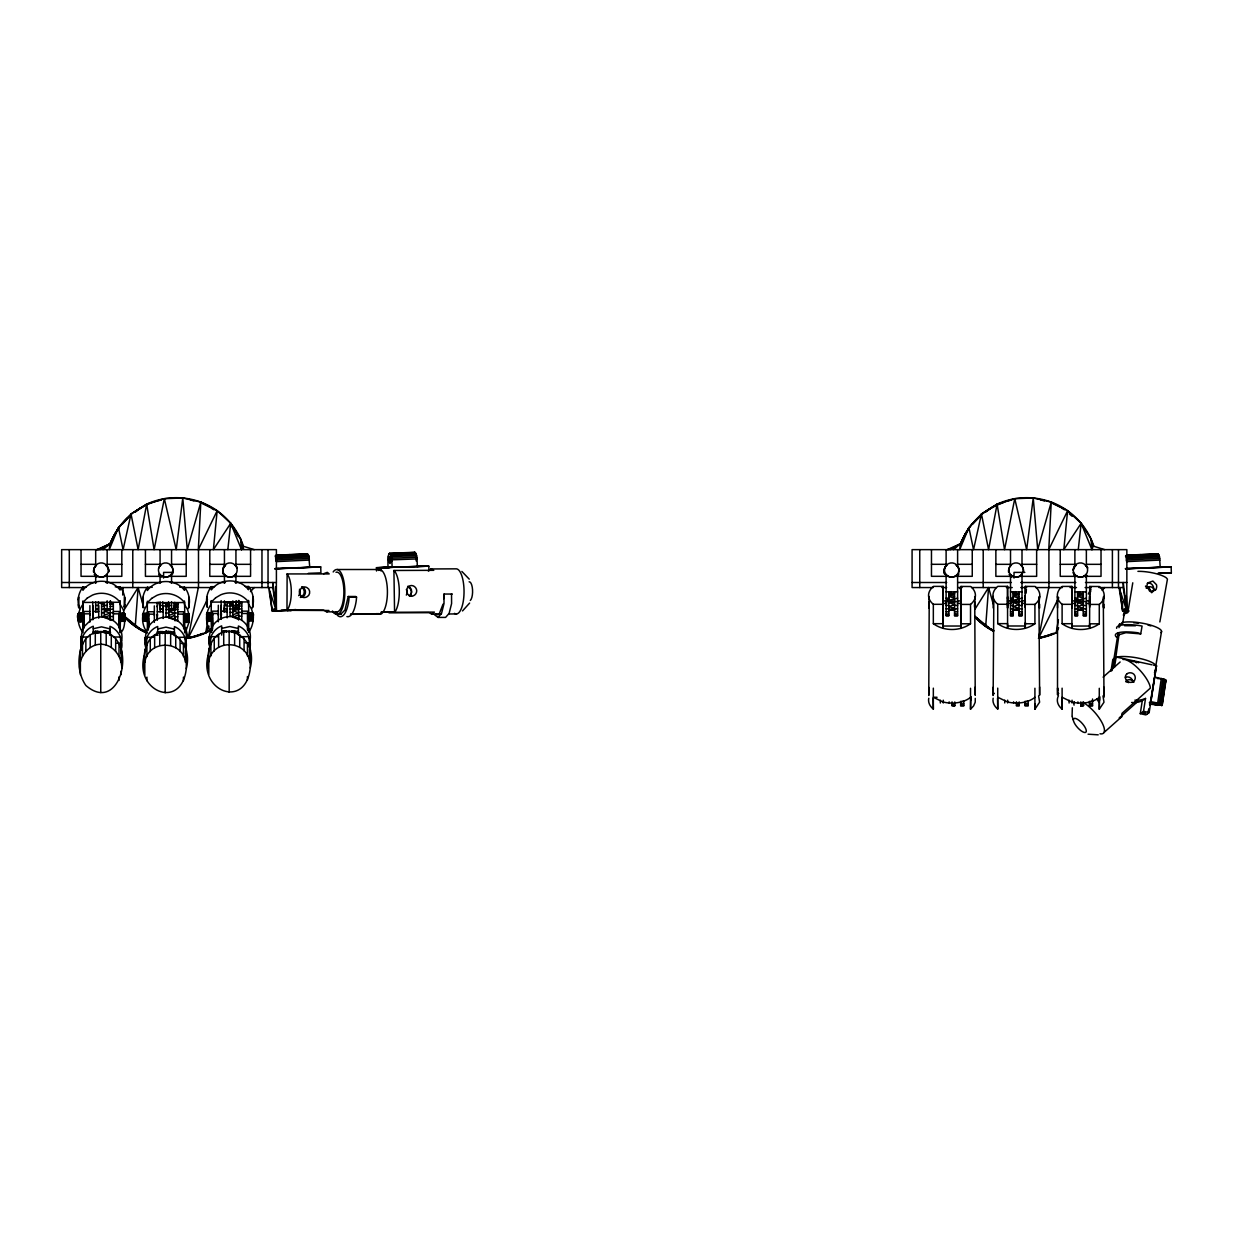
<?xml version="1.0" encoding="UTF-8"?>
<svg xmlns="http://www.w3.org/2000/svg" width="1233" height="1233" viewBox="0 0 1233 1233"><rect width="100%" height="100%" fill="white"/><g stroke="black" fill="none" stroke-linecap="round" stroke-linejoin="round"><path stroke-width="1.5" d="M83.043 632.699L82.734 618.134L82.996 627.366M84.029 617.98L84.044 623.066L84.044 611.445L89.901 611.491M92.722 612.246L92.722 601.997M121.851 668.378C121.79 658.422 115.979 648.265 106.208 645.044L106.192 631.234L103.572 631.234C102.832 633.284 105.036 632.514 106.192 632.56C98.887 630.125 90.857 633.053 85.848 638.663C76.677 651.887 76.677 672.247 85.848 685.471C120.094 715.109 137.834 643.164 106.208 632.406M110.261 634.918L110.261 631.111L110.261 634.795M148.484 623.328L148.469 618.242M157.177 606.852L157.161 602.259M212.446 622.727L212.446 613.495L218.318 613.495M221.123 613.094L221.154 600.594M929.22 601.827L928.757 695.535L928.788 691.96M943.168 605.449L943.168 607.946L943.168 597.327M943.153 598.945L943.168 596.649M960.815 607.437L960.985 586.43L970.664 586.507A23.442 14.719 0 0 1 970.525 604.417L970.525 623.79C959.783 631.419 944.016 631.404 933.335 623.682L933.335 604.309A23.442 14.719 0 0 1 933.473 586.384L943.153 586.384L943.153 605.757M993.181 691.913L993.151 695.489L993.813 600.286M1007.546 598.914L1007.561 596.618M1007.561 605.418L1007.561 608.008L1007.561 597.281M1057.513 607.977L1057.544 596.448L1057.513 691.513C1057.698 703.411 1057.467 679.953 1057.729 690.912M1071.939 605.48L1071.924 607.961L1071.924 597.342M1071.924 598.961L1071.924 596.664M110.4 604.309L110.4 600.748M168.798 615.452L174.654 613.31L168.798 611.46L174.654 610.027L174.809 602.752L177.768 602.906L177.768 620.584L174.654 620.584L174.654 602.906M232.76 614.851L238.632 612.709L232.76 610.859L238.632 609.426L238.817 600.409M975.226 691.682L975.226 695.258L974.748 601.796M1103.982 692.73L1103.982 695.273L1103.319 600.317A5.687 1.125 80.6 0 1 1103.365 596.942L1104.013 596.448L1103.365 604.078A5.672 1.156 -80.3 0 0 1103.412 607.453L1103.982 608.008L1104.013 604.309M281.324 610.135L323.4 610.135L327.146 611.799L328.934 610.505L286.981 610.304L287.119 573.931L329.196 573.931L327.3 572.328L323.539 573.761M928.773 693.008L928.773 687.32L929.096 688.137M975.257 604.293L975.226 607.992L974.656 607.422A5.672 1.156 -80.3 0 1 974.594 604.062L975.257 596.433L974.609 596.926M993.151 691.451L993.166 687.274M1025.224 607.407L1025.24 604.74M1039.65 604.247L1039.619 607.946L1039.049 607.391A5.672 1.156 -80.3 0 1 1038.987 604.016L1039.65 596.402L1039.003 596.88A5.687 1.125 80.6 0 0 1038.957 600.255L1039.619 695.212L1039.65 686.997M1089.587 607.453L1089.618 596.356L1089.571 597.697M120.218 629.046L120.218 632.514C127.199 630.31 125.057 603.476 120.402 616.223L124.795 615.313L123.161 609.456L120.079 604.216L120.079 600.748L120.402 618.35L124.795 617.317L120.387 617.178L124.795 616.269C127.246 610.227 113.159 615.144 124.78 615.144L120.372 616.022L124.795 617.101L120.387 618.149L124.81 619.243L124.348 621.833L124.81 619.475L120.372 619.49L120.341 621.833L120.387 619.197M388.549 559.952C390.769 547.76 391.601 572.174 388.549 559.952L417.062 558.919L417.324 566.425L428.807 566.163L428.93 570.833M82.796 614.758C84.06 611.398 76.153 612.416 78.326 615.837M89.901 615.175L89.901 613.834L84.044 613.834C85.401 626.056 78.403 637.307 81.686 649.591M147.236 615.02L147.236 613.51L145.771 613.51M154.341 615.452L154.372 614.234L148.484 614.111L148.299 630.171M174.654 619.999L174.654 617.733M211.197 614.419L210.596 612.909M274.913 611.106L274.25 608.563L273.741 611.09L295.966 609.564M975.257 698.356L975.226 702.209L973.608 705.908L970.525 709.222L970.525 688.276M1125.344 611.106C1124.558 604.031 1121.722 615.652 1129.12 610.952M79.344 613.233L78.542 613.202L79.344 613.233C74.504 614.805 80.268 627.073 82.734 619.798L82.888 602.845M82.734 621.602L82.904 600.933M147.313 603.107L147.374 629.277M188.788 622.11L189.25 619.737L184.796 619.752C183.07 623.667 190.576 623.158 189.235 619.505L184.827 618.411L189.235 617.379L184.811 616.3L189.219 615.421L184.765 613.864L189.219 614.281L189.25 621.648L186.306 629.94M212.353 629.354L212.446 617.641M82.765 621.232C69.541 621.417 92.182 621.894 78.342 619.752L82.734 619.798L82.75 618.843M82.781 615.884L78.326 614.882L82.796 614.142L78.388 613.541L82.796 613.294L78.527 613.464L82.796 614.019L78.311 614.712L82.781 615.683L78.326 616.67L82.781 615.884L82.195 613.248M83.983 627.612L84.044 613.834L84.044 615.93M143.783 613.495L142.751 614.712L142.781 620.045L147.174 620.846L147.205 621.74L147.189 619.12M142.966 621.37L142.781 620.045L147.174 619.32L142.781 619.29L147.189 618.272L142.766 617.163L147.205 616.146C149.517 612.107 140.855 612.339 142.766 616.099M148.422 627.89L148.484 614.111L148.484 616.192M206.728 616.33L211.197 615.344L206.728 614.373L211.213 613.68L206.928 613.125L211.213 612.909L206.913 612.909L206.759 619.444L207.098 621.108L211.182 621.108L211.151 617.795L211.444 632.359A23.442 23.242 0 0 1 211.305 604.062L211.305 600.594L211.151 621.278L211.167 618.504M211.182 621.108L211.151 620.23L206.743 619.413L211.151 618.719L206.743 618.673L211.167 617.671L206.743 616.546L211.182 615.544C213.479 611.506 204.832 611.738 206.728 615.498M248.742 613.34L248.804 615.899L253.197 614.99L251.578 609.133L248.496 603.893L248.496 600.409L248.819 618.01L253.212 616.978L248.804 616.839L253.212 615.93C255.647 609.888 241.56 614.805 253.197 614.805L248.789 615.699L253.212 616.762L248.804 617.81L253.212 618.904L252.765 621.509L253.227 619.136L248.773 619.151L248.758 621.494L248.789 618.858M84.044 622.742L83.983 628.044L84.044 620.97M120.218 632.514L120.402 614.866L120.402 616.392M148.484 623.019L148.422 628.321L148.484 621.232M157.238 635.165L157.269 631.697M184.657 632.791L184.842 615.144L184.842 616.67M212.446 622.418L212.369 629.292L212.446 620.631M253.197 613.371C253.798 619.644 252.765 626.842 248.634 632.175L248.819 614.543L248.819 616.068M184.811 619.459L184.78 622.064L188.772 621.879L184.78 621.324M960.815 597.681L960.846 596.34L960.815 606.728M960.985 605.804L961.077 601.211L957.856 600.656M1025.24 596.294L1025.209 597.651L1025.378 586.384L1035.057 586.461A23.442 14.719 0 0 1 1034.919 604.386L1034.919 623.759C1024.176 631.373 1008.409 631.358 997.728 623.636L997.728 604.262A23.442 14.719 0 0 1 997.867 586.353L1007.546 586.353L1007.577 627.443M1089.741 586.446L1089.602 604.432L1099.281 604.432A23.442 14.719 0 0 0 1099.42 586.523L1089.741 586.446L1089.571 627.751M1089.741 605.819L1089.833 601.226L1086.627 600.687M443.757 598.714L443.972 593.844L444.003 603.615L441.553 613.387L438.023 617.409L434.386 614.62M451.54 593.844L451.586 603.615L449.12 613.387L445.591 617.409L438.023 617.409M218.318 614.851L218.333 613.618L218.349 615.082M993.181 596.387L993.151 607.915M92.814 619.552L92.937 613.911L92.937 615.452M157.254 619.814L157.377 614.173L157.377 615.714M212.153 630.31L212.446 613.495L212.461 615.591M221.216 619.213L221.354 613.572L221.354 615.113M970.525 709.222L970.833 696.63L970.833 700.282M1038.602 695.844L1039.619 702.163L1034.919 709.191L1035.103 703.827M1102.98 695.905L1103.982 702.224L1099.281 709.252L1099.605 696.66M110.23 631.45L110.215 630.325M122.699 595.03L123.1 587.555M275.868 560.923L275.591 557.085L308.728 555.621L309.76 567.226L320.719 566.918L320.919 572.852L308.312 573.345M1126.315 560.923L1126.315 558.472L1159.529 556.915L1160.207 567.226L1171.15 566.918L1171.35 572.852L1158.758 573.345M146.712 632.313L135.26 626.272L138.127 587.555L123.639 610.628M993.875 630.587L985.706 626.272L988.573 587.555L975.041 609.087M338.859 613.649L340.971 614.003L344.932 610.119L348.23 596.495L349.109 597.096L348.847 600.317A25.477 9.047 -90 0 1 337.164 615.036M348.23 596.495L355.674 596.495L356.553 597.096L356.291 600.317A25.477 9.047 90 0 1 346.905 616.577M416.137 560.907L416.153 557.886M227.828 549.641L230.725 523.301L217.162 510.724L200.825 502.108L182.792 497.993L164.328 498.687L146.665 504.158L131.022 513.991L118.445 527.554L109.814 543.892L103.048 549.641M1078.274 549.641L1081.156 523.301L1067.608 510.724L1051.256 502.108L1033.239 497.993L1014.759 498.687L997.096 504.158L981.453 513.991L968.891 527.554L960.26 543.892L953.479 549.641M79.667 668.378C79.097 654.692 92.043 640.698 106.208 645.044M121.481 658.884L121.851 655.756M144.107 656.018C148.669 614.388 195.739 632.806 186.291 668.656C181.713 710.3 134.644 691.883 144.107 656.018L144.107 668.656M186.291 656.018L186.291 668.656M208.069 655.417C212.646 613.772 259.716 632.19 250.253 668.055C245.691 709.684 198.621 691.266 208.069 655.417L208.793 661.674M208.069 668.055C206.728 636.983 251.609 636.983 250.253 668.055M249.713 660.102L250.253 655.417M928.958 690.881L929.081 689.848M121.42 651.964L121.25 642.932L121.42 653.706M173.298 610.427L174.269 602.798M1025.918 593.273L1026.411 589.466M80.993 649.776L81.732 642.932L81.224 649.067M209.394 649.452L210.149 642.593L209.625 648.743M80.993 644.397C81.131 636.66 85.94 629.015 93.261 626.225L93.261 633.839M81.224 648.82L82.611 637.014L87.944 637.014M121.528 647.864C123.408 639.172 118.183 629.631 109.984 626.318L109.984 635.257M121.528 654.014L120.372 637.014L113.436 637.014M146.126 649.853C144.076 639.203 144.985 625.717 155.682 619.937A20.499 20.052 0 0 1 185.736 642.485M145.432 644.674C145.571 636.937 150.38 629.292 157.701 626.487L157.701 634.116M145.432 650.824L147.051 637.291L154.14 637.291M185.736 649.853C188.233 640.698 183.301 630.125 174.408 626.595L174.408 635.704M185.736 656.002L186.43 650.824L184.811 637.291L176.149 637.291M210.103 649.252C208.038 638.586 208.963 625.116 219.659 619.32A20.499 20.052 0 0 1 249.713 641.869M209.394 644.073C209.548 636.32 214.357 628.691 221.663 625.886L221.663 635.103M209.625 648.481L211.028 636.675L218.118 636.675M249.713 649.252C252.195 640.081 247.278 629.524 238.385 625.994L238.385 635.103M249.713 655.401L250.407 650.207L248.789 636.675L240.127 636.675M1072.325 707.773L1072.078 715.911M1149.911 705.091L1154.535 676.963L1165.139 679.599L1166.002 680.416L1162.133 705.415L1149.495 704.135M1162.334 705.091L1157.664 703.072L1161.332 678.397M1159.159 703.442L1162.842 678.766M1160.453 703.843L1164.137 679.167M1161.455 704.274L1165.139 679.599M1161.532 705.646L1162.673 698.048M1163.228 694.256L1163.798 690.449M1164.646 684.762L1166.002 680.416M1162.133 705.415L1165.771 680.03M1140.263 713.676L1142.267 700.791L1145.534 698.448L1143.515 711.333L1140.263 713.676L1145.904 714.893L1149.156 712.566L1156.462 665.774L1153.502 665.142M1110.964 671.369L1112.844 659.347L1115.171 658.746M1112.135 670.536L1114.015 658.514M1113.322 668.163L1114.925 657.867L1116.112 657.019L1152.038 664.818M1114.493 667.315L1116.112 657.019M1149.326 702.702L1150.867 701.639L1156.462 665.774L1154.489 672.786M185.859 653.968C185.829 638.756 186.553 637.862 185.536 654.153M249.837 653.367L249.652 642.593L249.652 652.997M1113.738 660.148L1118.084 633.099M1118.994 627.643L1119.595 623.99L1121.46 624.252M1115.742 657.852L1119.086 634.024M1124.172 611.799L1123.54 615.529L1123.587 614.234L1127.794 612.647L1132.773 582.808M1122.569 624.021L1124.28 613.772M1118.007 635.026L1125.899 632.683L1140.725 633.87L1142.082 626.056L1138.968 625.516A24.259 5.872 9.5 0 0 1116.651 628.337M1161.563 631.373L1155.783 665.99A21.485 5.194 9.5 0 0 1139.801 658.453A21.485 5.194 9.5 0 0 1116.081 657.266L1115.141 657.698M207.668 621.524L205.772 632.853L188.11 638.309L185.567 627.427M1058.423 619.644L1056.203 632.853L1038.54 638.309L1058.762 597.712M223.45 611.815L225.13 602.49M210.72 630.34A70.805 70.805 0 0 1 188.11 638.309L198.328 587.555M1038.926 636.428L1048.774 587.555M1154.566 674.559L1156.462 665.774M243.302 545.818A70.805 70.805 0 0 0 146.665 504.158L131.022 513.991L123.1 549.641L118.445 527.554L109.259 549.641L109.814 543.892L96.837 549.641L100.366 548.808M1093.733 545.818A70.805 70.805 0 0 0 997.096 504.158L981.453 513.991L973.531 549.641L968.891 527.554L959.69 549.641L960.26 543.892L947.268 549.641L950.797 548.808M78.311 599.978C79.051 588.141 79.004 615.868 78.342 604.725M142.751 600.255C143.49 588.418 143.444 616.146 142.781 604.987M206.728 599.639C207.468 587.802 207.406 615.529 206.759 604.386M443.063 604.124L439.087 614.219L437.422 614.774L435.773 613.772M1103.936 732.572L1121.676 716.789L1121.999 713.352L1150.389 688.091L1150.065 686.195A21.485 7.352 48.3 0 0 1124.465 659.439L1122.986 659.47M1098.726 701.916L1096.723 698.88M1104.044 697.184L1104.259 696.321M124.81 604.478C124.009 616.346 124.194 588.973 124.78 599.685M189.25 604.74C188.449 616.608 188.603 589.004 189.219 599.947M253.227 604.139C252.426 616.007 252.58 588.388 253.197 599.346M1140.725 633.87L1137.751 632.76A24.259 5.872 9.5 0 0 1116.666 637.307M1147.538 713.737L1148.956 708.543M235.149 606.081L236.875 601.026M1089.633 594.291L1090.789 590.931M131.022 513.991L138.127 549.641L146.665 504.158L154.11 549.641L164.328 498.687L176.211 549.641L182.792 497.993L187.277 549.641L200.825 502.108L198.328 549.641L217.162 510.724L213.386 549.641L230.725 523.301L241.514 549.641L242.778 546.096L254.26 549.641M1081.156 523.301L1091.945 549.641L1093.209 546.096L1091.005 538.944L1081.156 523.301L1063.817 549.641L1067.608 510.724L1048.774 549.641L1051.256 502.108L1037.708 549.641L1033.239 497.993L1026.657 549.641L1014.759 498.687L1004.541 549.641L997.096 504.158L988.573 549.641L981.453 513.991M144.816 662.398C147.945 639.511 182.438 639.511 185.567 662.398L185.567 649.76M417.062 558.919L416.276 554.218L414.75 552.276L389.551 553.324L387.871 556.638L387.994 567.457L428.807 566.163L376.45 567.704L376.543 571.002M142.936 613.51L147.22 614.419L142.751 615.159L147.205 616.146M110.785 543.953L115.085 533.565L119.031 528.418M961.216 543.953L965.516 533.565L968.352 529.866M209.04 626.133L205.772 632.853L210.458 629.893M1058.654 627.813L1056.203 632.853A70.805 70.805 0 0 1 1038.54 638.309M188.11 638.309L207.483 599.392M1119.595 623.99L1119.148 624.869A21.485 5.194 9.5 0 0 1119.949 626.349M234.856 607.823L236.582 604.54M1088.292 593.998L1091.035 589.174M286.981 610.304L288.46 607.946A19.898 7.074 90 0 0 288.584 576.366L287.119 573.931M947.545 600.117L948.809 600.117L948.809 598.159L946.112 598.159L948.809 601.858L954.542 602.459M1011.939 600.147L1013.202 600.147L1013.202 598.175L1010.521 598.175L1013.202 601.874L1018.936 602.475M1076.301 600.147L1077.565 600.147L1077.565 598.175L1074.883 598.19L1077.565 601.874L1083.314 602.475M413.733 553.17L414.75 552.276M378.331 570.34L379.163 570.34M469.619 603.06L462.514 610.936M387.886 611.583L389.058 612.832L428.899 612.678L431.673 614.034L434.401 612.107L394.575 612.277L395.701 610.782A22.564 7.814 89.8 0 0 395.084 571.742L393.913 570.478L433.754 570.324L430.964 568.952L428.236 570.879M122.36 524.087L129.45 516.565M106.285 575.102L107.425 573.622A7.167 7.167 0 0 0 107.425 566.456L106.285 564.976A7.167 7.167 0 0 0 96.159 564.976L95.018 566.456A7.167 7.167 0 0 0 95.018 573.622C97.222 577.583 103.14 578.369 106.285 575.102A7.167 7.167 0 0 1 96.159 575.102M170.678 575.117L171.819 573.638A7.167 7.167 0 0 0 171.819 566.471L170.678 564.991A7.167 7.167 0 0 0 160.552 564.991L159.411 566.471A7.167 7.167 0 0 0 159.411 573.638C161.615 577.599 167.534 578.385 170.678 575.117A7.167 7.167 0 0 1 160.552 575.117M235.041 575.117L236.181 573.638A7.167 7.167 0 0 0 236.181 566.471L235.041 564.991A7.167 7.167 0 0 0 224.915 564.991L223.789 566.471A7.167 7.167 0 0 0 223.789 573.638C225.978 577.614 231.896 578.385 235.041 575.117A7.167 7.167 0 0 1 224.915 575.117M972.791 524.087L979.881 516.565M956.731 575.102L957.856 573.622A7.167 7.167 0 0 0 957.856 566.456L956.731 564.976A7.167 7.167 0 0 0 946.59 564.976L945.464 566.456A7.167 7.167 0 0 0 945.464 573.622C947.653 577.583 953.571 578.369 956.731 575.102A7.167 7.167 0 0 1 946.59 575.102M1021.124 575.117L1022.249 573.638A7.167 7.167 0 0 0 1022.249 566.471L1021.124 564.991A7.167 7.167 0 0 0 1010.983 564.991L1009.858 566.471A7.167 7.167 0 0 0 1009.858 573.638C1012.046 577.599 1017.965 578.385 1021.124 575.117A7.167 7.167 0 0 1 1010.983 575.117M1085.487 575.117L1086.627 573.638A7.167 7.167 0 0 0 1086.627 566.471L1085.487 564.991A7.167 7.167 0 0 0 1075.361 564.991L1074.22 566.471A7.167 7.167 0 0 0 1074.22 573.638C1076.409 577.614 1082.343 578.385 1085.487 575.117A7.167 7.167 0 0 1 1075.361 575.117M83.736 626.996L91.242 619.66A20.499 20.052 0 0 1 121.682 640.513M235.256 608.085L240.327 602.613M250.469 591.655L254.26 587.555M1102.163 590.299L1104.706 587.555M1151.653 592.749C1156.184 589.713 1152.562 581.483 1147.229 583.348M1103.103 677.148L1120.134 661.998M1137.658 701.562L1119.21 717.976L1121.676 716.789M135.106 512.234L140.762 507.888M985.537 512.234L991.193 507.888M1159.852 621.956L1167.435 579.171L1166.387 577.907A18.957 4.578 9.5 0 0 1137.92 571.357M162.479 633.562L165.191 631.851L167.904 633.546M1099.281 604.432L1099.281 623.821C1088.554 631.435 1072.787 631.419 1062.106 623.698L1062.106 604.324A23.442 14.719 0 0 1 1062.245 586.415L1071.909 586.415L1071.939 627.489M99.935 549.641L109.814 543.892L98.393 549.641M950.381 549.641L960.26 543.892L948.824 549.641M993.382 693.902L994.168 693.439L993.351 693.362M1057.744 693.963L1058.546 693.501L1057.729 693.424M96.713 632.067L97.946 631.373L97.946 632.668L95.311 632.637M161.153 632.329L162.386 631.65L159.751 631.573L159.735 645.306M223.712 644.705L223.728 630.972L226.348 631.049L226.348 632.082M306.786 553.987L308.728 555.621M1157.217 553.987L1158.712 554.603L1159.529 556.915M93.261 628.738L101.491 626.857L109.984 628.83M157.701 629L165.931 627.135L174.408 629.107M221.663 628.398L229.908 626.534L238.385 628.491M104.358 616.5L101.615 616.5L101.615 602.644L104.358 602.644L104.358 617.456L110.215 615.175M168.798 616.777L166.054 616.777L166.054 602.906L168.798 602.906L168.798 617.733L174.654 615.452M232.867 600.841L232.76 617.132L238.632 614.851M993.382 693.763L994.168 693.439M1057.744 693.809L1058.546 693.501M104.358 615.175L110.215 613.048L104.358 611.198L110.215 609.765L104.358 608.84L110.215 608.84L104.358 609.58M957.609 598.159L948.809 600.255L957.609 601.796M1022.003 598.175L1013.202 600.271L1022.003 601.812M1086.365 598.19L1077.565 600.271L1086.365 601.812M164.189 606.112L167.072 605.126M228.567 606.112L231.434 605.126M335.977 572.282A19.898 7.074 -90 0 1 343.837 589.636A19.898 7.074 -90 0 1 337.672 611.799L335.823 611.738M928.865 608.054L929.143 596.464M78.527 617.748L82.781 616.716M206.928 617.425L211.182 616.377M184.565 602.783L184.842 618.612L189.235 617.594L184.827 617.456L189.235 616.546L189.219 613.972L184.765 613.864M326.221 611.768L337.133 612A2.497 0.894 -90 0 1 337.549 614.311L338.505 614.08A22.564 8.014 -90 0 0 344.361 584.457A22.564 8.014 -90 0 0 333.172 571.958M350.511 614.311L381.089 614.08A22.564 8.014 -90 0 0 387.393 590.206A22.564 8.014 -90 0 0 379.81 569.507L337.226 569.507M82.75 621.139L78.527 621.108L82.734 620.569L78.342 620.553L78.326 618.796L82.765 617.795M142.781 620.045L147.174 620.076L142.812 620.199L147.189 620.985L142.781 620.816L142.766 619.074L147.205 618.057M211.167 620.8L206.928 620.769L211.151 620.23L206.759 620.214L206.743 618.473L211.182 617.456M142.766 616.947L147.22 615.945L142.751 614.99L147.236 614.281M290.31 609.842L287.351 610.505L292.252 609.765M290.002 610.52L293.469 609.78M948.809 609.456L954.542 608.239L948.809 606.59L954.542 604.617L948.809 602.459M1013.202 609.472L1018.936 608.254L1013.202 606.605L1018.936 604.632L1013.202 602.475M1077.565 609.472L1083.314 608.254L1077.565 606.605L1083.314 604.632L1077.565 602.475M275.76 557.67L285.748 557.085L284.915 556.73L288.568 556.037L287.304 555.59L290.31 554.727L289.555 554.588M1126.207 557.67L1136.179 557.085L1135.346 556.73L1138.999 556.037L1137.751 555.59L1140.756 554.727L1139.986 554.588M954.789 701.947L954.789 705.954L953.51 705.738L954.789 705.553M1083.56 701.962L1083.56 705.769M78.342 619.783L82.75 619.058L78.342 619.012L82.75 618.01L78.326 616.885M943.137 601.149L946.096 600.671M1007.531 601.118L1010.49 600.625M1071.893 601.18L1074.852 600.687M1080.817 701.885L1080.817 705.985L1082.281 705.769M170.262 609.641L174.654 609.01L168.798 608.763M1164.245 681.094L1165.216 680.97M300.313 597.419C306.231 597.666 307.495 588.311 301.715 586.985M232.128 602.398L230.032 602.305L230.032 616.161L232.76 616.161M975.257 687.028L975.257 692.468M1103.843 687.074L1104.013 692.484M120.341 621.494L124.641 620.97L120.372 620.137L124.81 620.184M184.78 621.756L189.081 621.232L184.811 620.415L189.25 620.461M248.758 621.155L253.058 620.631L248.773 619.814L253.227 619.845L248.773 619.151M954.542 609.456L948.809 610.15L954.542 610.273L948.809 609.842M1018.936 609.472L1013.202 610.165L1018.936 610.304L1013.202 609.857M1083.314 609.472L1077.565 610.165L1083.314 610.304L1077.565 609.857M124.78 613.972L120.356 614.496L124.795 615.313M189.219 613.972L184.796 614.758L184.842 616.5M248.804 616.731L248.742 614.034L253.166 613.556L248.773 614.157L253.197 614.99M78.665 621.185L82.765 620.708L78.373 619.922L82.734 619.968M207.067 620.846L211.167 620.369L206.79 619.582L211.151 619.629M189.188 614.157L184.78 614.635L184.827 617.332M1124.542 625.701L1135.485 625.763M299.234 567.627L274.99 568.69L320.719 566.918L274.944 568.845M1129.212 568.521L1125.436 568.69L1171.15 566.918L1127.27 568.767M276.254 555.204L307.279 553.771M275.56 555.436L307.788 553.987M287.967 555.466L297.153 555.035M275.051 556.16L308.281 554.603M275.884 558.472L309.082 556.915M276.284 559.982L309.344 558.441M276.423 561.616L309.468 560.075M297.739 567.796L309.76 567.226M1126.685 555.204L1157.71 553.771M1125.991 555.436L1158.219 553.987M1138.413 555.466L1149.433 554.958M1125.498 556.16L1158.712 554.603M1126.053 557.162L1159.159 555.621M1126.731 559.982L1159.775 558.441M1126.854 561.616L1159.914 560.075M1160.207 567.226L1125.436 568.69M274.99 568.69L278.781 568.521M389.027 553.555L415.29 552.507M388.549 554.218L397.55 553.848M389.551 553.324L390.63 554.218L415.814 553.17M390.63 554.218L391.092 555.266L416.276 554.218M391.092 555.266L391.478 556.638L416.662 555.605M388.642 557.963L392.248 557.825M391.478 556.638L391.74 558.241L416.924 557.193M388.549 558.919L392.156 558.78M388.626 560.984L392.233 560.83M417.324 566.425L376.45 567.704M391.786 567.35L380.905 567.766L380.997 571.018M1158.188 573.145L1171.35 572.852M276.022 610.921L272.246 611.075L268.64 587.555L276.408 611.121L291.512 610.551M1119.795 588.218L1122.677 611.075L1126.854 611.121L1119.071 587.555L1122.677 611.075L1126.453 610.921M381.089 612.231L395.146 611.768L393.543 611.753M394.483 611.922L381.197 612.308M1098.218 734.837L1088.061 734.19M1157.14 678.489L1160.731 678.828M232.867 601.843L235.935 601.812M430.964 568.952L455.856 568.845A22.564 7.814 89.8 0 1 464.009 593.551A22.564 7.814 89.8 0 1 454.53 613.371M431.673 614.034L441.244 614.003M448.904 613.972L456.564 613.942M238.632 602.613L241.745 602.613M110.215 602.952L113.344 602.937M174.654 603.214L177.768 603.214M81.039 564.313L95.681 564.313M107.163 564.313L121.82 564.313M145.432 564.329L160.074 564.329M171.557 564.329L186.214 564.329M209.795 564.329L224.437 564.329M235.935 564.329L250.576 564.329M931.47 564.313L946.112 564.313M957.609 564.313L972.251 564.313M995.863 564.329L1010.521 564.329M1022.003 564.329L1036.645 564.329M1060.241 564.329L1074.883 564.329M1086.365 564.329L1101.023 564.329M172.605 572.389L163.588 572.389L163.588 578.077M1024.854 572.389L1014.019 572.389L1014.019 578.077M95.681 576.243L97.638 576.243M160.074 576.258L162.032 576.258M224.437 576.258L226.41 576.258M946.112 576.243L948.085 576.243M1010.521 576.258L1012.478 576.258M1074.883 576.258L1076.841 576.258M97.823 576.32L81.039 576.32L81.039 549.656M104.62 576.32L121.82 576.32L121.82 549.656M162.217 576.335L145.432 576.335L145.432 549.671M169.013 576.335L186.214 576.335L186.214 549.671M226.579 576.335L209.795 576.335L209.795 549.687M233.391 576.335L250.576 576.335L250.576 549.687M948.254 576.32L931.47 576.32L931.47 549.656M955.066 576.32L972.251 576.32L972.251 549.656M1012.647 576.335L995.863 576.335L995.863 549.671M1019.46 576.335L1036.645 576.335L1036.645 549.671M1077.01 576.335L1060.241 576.335L1060.241 549.687M1083.822 576.335L1101.023 576.335L1101.023 549.687M61.65 582.5L96.236 582.5M105.853 582.5L160.937 582.5M170.324 582.5L225.423 582.5M235.041 582.5L276.408 582.5L276.408 549.641L61.65 549.641L61.65 587.555L82.765 587.555M912.081 582.5L946.667 582.5M958.211 582.5L1011.384 582.5M1020.77 582.5L1075.854 582.5M1085.472 582.5L1126.854 582.5L1126.854 549.641L912.081 549.641L912.081 587.555L933.196 587.555M245.275 586.507L248.496 586.507A23.442 23.242 0 0 1 252.195 608.1M207.36 606.867A23.442 23.242 0 0 1 211.305 586.677L214.588 586.677M79.405 608.655A23.442 23.242 0 0 1 82.904 587.016L86.187 587.016M115.239 586.831L120.079 586.831A23.442 23.242 0 0 1 124.225 606.975M143.398 607.468A23.442 23.242 0 0 1 147.344 587.293L152.26 587.293M179.679 587.108L184.518 587.108A23.442 23.242 0 0 1 188.217 608.717M119.308 587.555L147.79 587.555M183.47 587.555L211.953 587.555M248.496 587.555L272.786 587.555L276.408 611.121L272.246 611.075L269.842 592.025M941.873 587.555L946.667 587.555M958.211 587.555L962.048 587.555M971.666 587.555L996.356 587.555M1006.39 587.555L1012.231 587.555M1020.77 587.555L1026.657 587.555M1035.782 587.555L1062.399 587.555M1070.09 587.555L1076.486 587.555M1085.102 587.555L1091.251 587.555M1098.942 587.555L1123.217 587.555L1126.854 611.121L1126.792 582.5M946.112 591.855L957.609 591.855M1010.521 591.871L1022.003 591.871M1074.883 591.886L1086.365 591.886M444.681 594.044L452.264 594.044M349.109 597.096L356.553 597.096M230.956 601.874L224.437 601.812M954.542 601.858L946.112 601.796M1018.936 601.874L1010.521 601.812M1083.314 601.874L1074.883 601.812M110.215 603.338L113.344 603.338M174.654 603.615L177.768 603.615M943.137 603.461L946.713 603.461M957.455 603.446L961.031 603.446M1007.531 603.43L1011.122 603.415M1021.849 603.415L1025.424 603.415M230.032 603.877L232.76 603.877M238.632 603.877L241.745 603.877M1071.909 603.476L1075.484 603.476M1086.211 603.476L1089.787 603.461M101.615 604.216L104.358 604.216M110.215 604.216L113.344 604.216M166.054 604.494L168.798 604.494M174.654 604.494L177.768 604.494M933.335 604.309L943.183 604.309L943.183 627.474M960.815 595.4L960.846 604.417L970.525 604.417M997.728 604.262L1007.577 604.262M1025.209 595.354L1025.24 604.386L1034.919 604.386M1062.106 604.324L1071.939 604.324M174.654 605.264L177.768 605.264M95.681 605.434L98.363 605.434M104.111 605.434L107.163 605.434M160.074 605.465L162.756 605.465M168.505 605.465L171.557 605.465M224.437 605.465L227.119 605.465M232.867 605.465L235.935 605.465M946.112 605.434L948.809 605.434M954.542 605.434L957.609 605.434M1010.521 605.465L1013.202 605.465M1018.936 605.465L1022.003 605.465M1074.883 605.465L1077.565 605.465M1083.314 605.465L1086.365 605.465M230.032 606.05L232.76 606.05M238.632 606.05L241.745 606.05M101.615 606.389L104.358 606.389M110.215 606.389L113.344 606.389M166.054 606.651L168.798 606.651M174.654 606.651L177.768 606.651M174.654 607.746L177.768 607.746M238.632 609.426L232.76 608.501L238.632 608.408L232.76 608.162M95.681 608.84L98.363 608.84M104.111 608.84L110.215 608.748M160.074 608.855L162.756 608.855M171.557 608.855L168.505 608.855L168.505 601.827M224.437 608.855L227.119 608.855M946.112 608.84L948.809 608.84M954.542 608.84L957.609 608.84M1010.521 608.855L1013.202 608.855M1018.936 608.855L1022.003 608.855M1074.883 608.855L1077.565 608.855M1083.314 608.855L1086.365 608.855M174.654 609.01L168.798 609.01L174.654 609.102M230.032 608.963L232.76 608.963M238.632 608.963L241.745 608.963M101.615 609.287L104.358 609.287M110.215 609.287L113.344 609.287M166.054 609.564L168.798 609.564M174.654 609.564L177.768 609.564M218.318 611.152L212.446 611.152L212.446 622.773M221.262 611.152L227.134 611.152M241.745 611.152L247.602 611.152L247.602 622.773M92.86 611.491L98.717 611.491M113.344 611.491L119.2 611.491L119.231 628.66M95.681 611.753L98.363 611.753L98.363 601.858M154.341 611.753L148.484 611.753L148.484 623.374M157.3 611.753L163.157 611.753M177.768 611.753L183.625 611.753L183.625 623.374M224.437 611.784L227.119 611.784M946.112 611.753L948.809 611.753M954.542 611.753L957.609 611.753M1010.521 611.768L1013.202 611.768M1018.936 611.768L1022.003 611.768M1074.883 611.784L1077.565 611.784M1083.314 611.784L1086.365 611.784M230.032 612.4L232.76 612.4M238.632 612.4L241.745 612.4M101.615 612.739L104.358 612.739M110.215 612.739L113.344 612.739M166.054 613.017L168.798 613.017M174.654 613.017L177.768 613.017M241.745 613.495L247.602 613.495L247.679 630.325M113.344 613.834L119.2 613.834L119.247 626.996L119.2 623.066M946.112 614.003L948.809 614.003M954.542 614.003L957.609 614.003M1010.521 614.019L1013.202 614.019M1018.936 614.019L1022.003 614.019M1074.883 614.019L1077.565 614.019M1083.314 614.019L1086.365 614.019M177.768 614.111L183.625 614.111L183.671 628.922M332.478 610.982A22.564 8.014 -90 0 0 334.359 613.51L339.476 614.234M350.588 614.234L378.361 614.234A2.497 0.894 -90 0 1 378.392 613.556M337.549 614.311L341.248 614.311M946.112 615.421L948.809 615.421M954.542 615.421L957.609 615.421M1010.521 615.437L1013.202 615.437M1018.936 615.437L1022.003 615.437M1074.883 615.437L1077.565 615.437M1083.314 615.437L1086.365 615.437M238.632 616.161L241.745 616.161M110.215 616.5L113.344 616.5M174.654 616.777L177.768 616.777M933.335 623.682L943.183 623.682L943.183 628.398M997.728 623.636L1007.577 623.636L1007.577 628.352M1034.919 623.759L1025.24 623.759L1025.255 628.368M1062.106 623.698L1071.939 623.698L1071.955 628.414M970.525 623.79L960.846 623.79L960.861 628.398M1099.281 623.821L1089.602 623.821L1089.618 628.429M943.183 626.04L960.846 626.025M1007.577 625.994L1025.24 625.994M1071.939 626.056L1089.618 626.04M231.974 632.267L234.609 632.267L231.974 631.928L231.974 630.895L234.609 630.895L234.624 644.705M231.974 630.988L234.609 630.988M95.295 645.044L95.311 631.311L97.946 631.373M103.572 631.327L106.192 631.327M166.054 631.466L168.798 631.466M221.663 631.265L238.385 631.265M93.261 631.589L109.984 631.589M157.701 631.866L174.408 631.866M168.798 632.175L166.054 632.175L166.054 630.587M245.321 642.825L248.789 642.825M116.904 643.164L120.372 643.164M181.343 643.441L184.811 643.441M1092.53 701.423L1089.417 701.423L1089.417 705.985L1092.53 705.985L1092.53 699.003M952.061 703.812L954.789 703.812M960.646 703.812L963.774 703.812M1016.454 703.766L1019.182 703.766M1025.039 703.766L1028.168 703.766M1080.817 703.827L1083.56 703.827M1089.417 703.827L1092.53 703.827M952.061 705.368L954.789 705.368M960.646 705.368L963.774 705.368M1016.454 705.322L1019.182 705.322M1025.039 705.322L1028.168 705.322M1080.817 705.384L1083.56 705.384M1089.417 705.384L1092.53 705.384M1019.182 701.916L1019.182 705.923L1016.454 705.923L1016.454 701.824M1080.817 705.985L1082.913 705.877M233.638 632.544L239.002 632.544M92.706 632.853L99.858 632.868M105.221 632.868L110.6 632.883M157.146 633.13L167.873 633.145M171.449 633.145L175.024 633.145M937.049 697.277L933.335 697.277L942.921 701.947A23.442 14.719 0 0 0 970.525 697.385M230.032 602.613L232.76 602.613L230.032 602.305M101.615 602.937L104.358 602.952L101.615 602.644M166.054 603.214L168.798 603.23L166.054 602.906M207.761 612.893L206.805 613.202L211.197 613.803L206.728 614.558L211.182 615.544M206.759 619.444L211.151 619.459L206.743 618.473M248.773 619.983L253.012 620.014M248.758 620.353L252.935 620.399M184.796 620.584L189.081 620.446L184.796 619.752M184.78 620.954L188.957 621M159.751 632.914L162.386 632.93L162.386 631.573M232.76 608.408L238.632 608.501M1083.314 593.582L1077.565 593.458L1083.314 593.89L1077.565 594.876L1083.314 596.34M1018.936 593.582L1013.202 593.443L1018.936 593.89L1013.202 594.876L1018.936 596.34M954.542 593.566L948.809 593.427L954.542 593.874L948.809 594.861L954.542 596.325M954.157 705.846L952.061 705.954L952.061 701.87M158.055 635.211L154.649 635.087L154.649 647.726M253.227 620.045L248.773 619.814L253.135 620.353M189.25 620.661L184.811 620.415L189.158 620.954M124.81 620.384L120.372 620.137L124.733 620.677M1130.291 660.934L1134.483 661.612M248.742 613.325L253.166 613.556M206.759 619.906L211.151 620.23M142.781 620.523L147.174 620.846M78.342 620.245L82.734 620.569M230.956 602.274L227.119 601.874L227.134 617.856M103.572 632.267L106.192 632.606M1115.079 658.838L1113.831 658.607M168.798 609.102L174.654 610.027M120.372 619.49L124.656 620.184M1022.249 600.625L1025.471 601.18M1150.867 701.639L1157.664 703.072M1143.515 711.333L1149.156 712.566M336.748 611.768L336.208 611.953A2.497 0.894 -90 0 0 335.777 614.234M142.766 619.074L147.174 620.06M78.326 618.796L82.75 619.798M1121.506 623.235L1121.86 622.65A21.485 5.194 9.5 0 1 1148.216 624.468A21.485 5.194 9.5 0 1 1160.916 632.637M1093.209 546.096L1104.706 549.641M1077.565 596.34L1083.314 598.19M1013.202 596.34L1018.936 598.19M948.809 596.325L954.542 598.159M227.119 602.475L231.434 604.093M162.756 602.475L167.072 604.093M98.363 602.459L101.229 603.538M1145.488 586.107L1148.617 588.388L1149.464 590.977M232.76 617.132L238.632 619.398L238.632 617.132M168.798 617.733L173.19 619.428M104.358 617.456L110.215 619.737L110.215 617.456M986.554 626.441A70.142 70.142 0 0 0 991.193 629.369L993.027 630.125M145.818 631.466L140.762 629.369L125.334 617.055M1162.411 679.291L1163.52 680.03M1135.362 661.89L1136.626 662.753M159.751 631.65L162.386 632.93M95.311 631.373L97.946 632.668M378.361 614.234L376.959 613.51M1062.106 697.292L1071.693 701.962A23.442 14.719 0 0 0 1099.281 697.416M997.728 697.231L1007.315 701.901A23.442 14.719 0 0 0 1034.919 697.354M975.765 617.055L988.881 627.597M990.33 628.707L991.193 629.369M461.882 571.449L469.249 579.156M974.856 616.207L985.706 626.272M124.425 616.207L135.26 626.272M124.78 613.695L120.341 614.358L120.387 617.07M230.725 523.301L240.574 538.944L243.564 548.67M959.69 587.555L961.247 590.823M1158.419 556.792L1158.897 558.179M1072.186 716.527L1073.589 721.166A9.078 3.113 48.3 0 0 1083.992 732.371A9.078 3.113 48.3 0 0 1082.574 723.833A9.078 3.113 48.3 0 0 1073.373 719.841M158.548 602.259L160.768 609.611M988.573 587.555L993.228 603.939M138.127 587.555L143.829 607.592M1074.066 705.137L1073.851 703.92A21.485 7.352 48.3 0 1 1074.375 701.7M209.394 636.69L209.641 645.799L209.394 636.69L210.103 641.869M145.833 650.854L145.432 637.291L146.126 642.485M80.993 637.014L81.224 646.138L80.993 637.014L81.686 642.208M145.448 650.284L146.265 643.318L145.602 646.385L145.432 637.291M276.362 582.5L276.408 611.121L272.786 582.5L272.786 587.555M79.667 655.756L80.376 662.013M1091.005 538.944L1091.945 549.641M240.574 538.944L241.514 549.641M391.74 558.241L392.14 567.457M212.153 626.657L212.276 629.57M1122.369 601.642L1122.677 611.075M1126.345 596.001L1126.854 611.121L1123.217 582.5L1123.217 587.555M275.591 586.569L276.408 611.121M184.765 613.942L189.235 615.591L187.601 609.734L184.518 604.494L184.518 601.01M238.801 603.199L238.848 607.761L238.832 606.204M1099.528 696.722L1099.605 700.298M393.913 570.478L394.575 612.277M1061.937 698.232L1062.106 709.129A23.442 14.719 0 0 1 1058.453 695.736M997.574 698.186L997.728 709.067A23.442 14.719 0 0 1 993.181 698.186M933.181 698.217L933.335 709.114A23.442 14.719 0 0 1 928.788 698.217M174.855 606.821L174.886 608.362L174.839 603.816M238.786 600.748L238.863 607.823M174.809 602.29L174.916 610.212M110.384 603.985L110.369 601.087M247.648 630.186L247.602 622.727L247.663 630.017M1089.571 598.344L1089.587 605.465M1071.909 586.415L1071.909 605.788M1025.209 598.282L1025.224 605.403M1007.546 586.353L1007.546 605.727M110.261 630.649L110.276 634.44M1118.485 549.641L1118.485 587.555M1112.397 549.641L1112.397 587.555M1099.281 688.291L1099.281 709.252M1086.365 549.687L1086.365 566.147M1086.365 573.977L1086.365 615.93L1083.314 615.93L1083.314 591.871M1079.954 591.655L1079.954 592.796M1077.919 701.885L1077.919 703.026M1077.565 591.871L1077.565 615.93L1074.883 615.93L1074.883 574.501M1074.883 549.687L1074.883 565.623M1072.063 700.205L1072.063 703.026M1069.103 700.205L1069.103 703.026M1062.106 688.168L1062.106 709.129M1048.929 549.641L1048.929 587.555M1034.919 688.23L1034.919 709.191M1025.378 586.384L1025.378 593.443M1025.424 622.372L1025.378 626.626M1025.24 604.386L1025.209 627.689M1022.003 549.671L1022.003 566.147M1022.003 573.962L1022.003 615.914L1018.936 615.914L1018.936 591.871M1015.591 591.593L1015.591 592.749M1013.557 701.824L1013.557 702.964M1013.202 591.871L1013.202 615.914L1010.521 615.914L1010.521 574.501M1010.521 549.671L1010.521 565.608M1007.685 700.144L1007.685 702.964M1004.741 700.144L1004.741 702.964M997.728 688.122L997.728 709.067M983.21 549.641L983.21 587.555M960.985 586.43L960.985 626.657M960.846 604.417L960.815 627.72M957.609 549.656L957.609 566.132M957.609 573.946L957.609 615.899L954.542 615.899L954.542 591.855M951.198 591.624L951.198 592.78M949.148 701.87L949.148 703.01M948.809 591.855L948.809 615.899L946.112 615.899L946.112 574.486M946.112 549.656L946.112 565.593M943.291 700.19L943.291 703.01M943.153 586.384L943.153 626.626M940.332 700.19L940.332 703.01M933.335 688.153L933.335 709.114M919.741 549.641L919.741 587.555M268.039 549.641L268.039 587.555M261.966 549.641L261.966 587.555M249.544 649.159L249.544 661.797M248.819 617.101L248.819 618.01M248.634 628.707L248.634 632.175M248.496 586.507L248.496 589.713C239.572 577.907 220.121 578 211.305 589.898L211.305 586.677M247.432 643.333L247.432 655.971M247.432 676.532L247.432 680.138M244.072 638.324L244.072 650.962M241.745 619.983L241.745 602.305L238.632 602.305L238.632 619.983M239.711 634.486L239.711 647.125M235.935 549.687L235.935 566.147M235.935 573.977L235.935 583.24M235.935 600.825L235.935 608.917M229.168 631.25L229.168 692.222M224.437 549.687L224.437 565.623M224.437 574.501L224.437 583.24M224.437 600.825L224.437 611.815M221.262 605.28L221.262 619.382M218.626 634.486L218.626 647.125M218.318 605.28L218.318 621.771M214.249 638.324L214.249 650.962M211.444 628.892L211.444 632.359M210.905 643.333L210.905 655.971M208.793 649.159L208.793 674.312M198.498 549.641L198.498 587.555M184.842 617.718L184.842 618.612M184.518 587.108L184.518 590.33C175.595 578.524 156.144 578.616 147.344 590.499L147.344 587.293M183.455 643.934L183.455 656.572M183.455 677.133L183.455 680.739M180.11 638.925L180.11 651.563M175.733 635.087L175.733 647.726M171.557 549.671L171.557 566.147M171.557 573.962L171.557 583.24M171.557 601.812L171.557 608.902M170.647 645.306L170.632 631.496L167.996 631.496L167.996 632.591M165.191 631.851L165.191 692.823M163.157 605.881L163.157 618.473M162.756 601.874L162.756 611.768M160.074 549.671L160.074 565.608M160.074 574.501L160.074 583.24M160.074 601.812L160.074 611.815M157.3 605.881L157.3 619.937M154.341 605.881L154.341 622.372M150.272 638.925L150.272 651.563M147.344 601.195L147.344 604.679A23.442 23.242 0 0 0 147.482 632.976M146.927 643.934L146.927 656.572M146.927 677.133L146.927 680.739M144.816 649.76L144.816 674.913M132.779 549.641L132.779 587.555M121.127 649.498L121.127 662.136M121.127 671.029L121.127 674.636M120.402 617.44L120.402 618.35M120.079 586.831L120.079 590.052C111.17 578.246 91.704 578.339 82.904 590.237L82.904 587.016M119.015 643.672L119.015 656.295M119.015 676.855L119.015 680.477M115.671 638.663L115.671 651.301M111.294 634.825L111.294 647.448M107.163 549.656L107.163 566.132M107.163 573.946L107.163 583.224M107.163 600.795L107.163 608.886M100.752 631.573L100.752 692.561M98.717 605.619L98.717 618.195M95.681 549.656L95.681 565.593M95.681 574.486L95.681 583.224M95.681 601.796L95.681 611.799M92.86 605.619L92.86 619.721M90.209 634.825L90.209 647.448M89.901 605.619L89.901 622.095M85.848 638.663L85.848 651.301M82.488 643.672L82.488 656.295M80.376 649.498L80.376 674.636M69.295 549.641L69.295 587.555M301.808 587.355A5.302 4.978 -89.5 0 1 300.59 597.08M299.48 589.251A5.302 4.978 -89.5 0 1 298.679 595.662M170.108 565.007A7.583 7.583 0 0 1 172.697 573.869M161.153 577.244A7.583 7.583 0 0 1 158.703 574.193M158.564 568.382A7.583 7.583 0 0 1 160.876 565.223M96.698 577.244A7.583 7.583 0 0 1 94.232 574.193M236.489 575.611A7.583 7.583 0 0 1 235.118 577.044M407.892 586.199A5.302 4.978 84.2 0 1 409.248 595.909M469.141 581.806A9.54 3.298 89.8 0 1 472.547 589.759A9.54 3.298 89.8 0 1 470.297 600.456M380.118 613.633A2.497 0.894 -90 0 1 380.134 614.311M407.645 586.954A5.579 5.209 -89.5 0 1 409.926 596.294M406.351 589.513A5.579 5.209 -89.5 0 1 406.32 595.092M203.306 633.485A70.142 70.142 0 0 1 187.508 638.185M144.615 632.051A70.142 70.142 0 0 1 124.101 616.793M110.338 543.198A70.142 70.142 0 0 1 117.135 530.221M119.262 527.2A70.142 70.142 0 0 1 127.816 517.675M136.447 510.832A70.142 70.142 0 0 1 142.751 507.071M237.013 604.802A70.805 70.805 0 0 1 235.025 607.931M146.496 632.776A70.805 70.805 0 0 1 124.132 616.469M210.889 629.369A70.142 70.142 0 0 1 206.034 631.928M202.659 633.423A70.142 70.142 0 0 1 188.618 637.584M145.617 631.928A70.142 70.142 0 0 1 136.108 626.441M131.684 623.127A70.142 70.142 0 0 1 123.716 615.575M110.338 543.506A70.142 70.142 0 0 1 131.684 514.13M134.613 511.88A70.142 70.142 0 0 1 161.215 500.028M190.421 500.028A70.142 70.142 0 0 1 193.982 500.875M202.659 503.835A70.142 70.142 0 0 1 209.302 506.994M210.889 507.888A70.142 70.142 0 0 1 214.003 509.799M231.465 525.936A70.142 70.142 0 0 1 235.642 531.993M236.566 533.565A70.142 70.142 0 0 1 238.308 536.771M82.149 631.466A23.442 23.242 0 0 1 82.904 604.401M1082.682 702.178A21.485 7.352 48.3 0 1 1101.686 722.029A21.485 7.352 48.3 0 1 1099.99 733.789M1125.375 677.349A5.055 4.716 31.1 0 1 1132.773 682.003M1053.737 633.485A70.142 70.142 0 0 1 1039.758 637.846M993.428 631.219A70.142 70.142 0 0 1 975.812 618.134M960.122 544.909A70.142 70.142 0 0 1 966.564 531.777M968.614 528.695A70.142 70.142 0 0 1 979.619 516.442M986.893 510.832A70.142 70.142 0 0 1 994.831 506.239M998.175 504.682A70.142 70.142 0 0 1 1003.292 502.71M1069.304 513.945A70.142 70.142 0 0 1 1072.109 516.273M993.598 631.111A70.805 70.805 0 0 1 975.858 617.825M1053.105 633.423A70.142 70.142 0 0 1 1039.065 637.584M983.564 624.268A70.142 70.142 0 0 1 976.659 618.226M960.784 543.506A70.142 70.142 0 0 1 979.31 516.519M982.115 514.13A70.142 70.142 0 0 1 1006.359 501.384M1008.116 500.875A70.142 70.142 0 0 1 1011.661 500.028M1040.868 500.028A70.142 70.142 0 0 1 1044.413 500.875M1053.105 503.835A70.142 70.142 0 0 1 1059.748 506.994M1061.336 507.888A70.142 70.142 0 0 1 1064.449 509.799M1133.651 622.742A18.957 4.578 9.5 0 1 1138.413 623.189M1147.969 625.069A18.957 4.578 9.5 0 1 1150.836 625.917M1130.091 661.505A5.055 1.218 9.5 0 1 1134.283 661.489M1135.578 661.705A5.055 1.218 9.5 0 1 1138.722 662.737M1086.92 575.611A7.583 7.583 0 0 1 1085.549 577.044M1011.599 577.244A7.583 7.583 0 0 1 1009.133 574.193M1008.579 572.282A7.583 7.583 0 0 1 1011.322 565.223M1020.554 565.007A7.583 7.583 0 0 1 1023.606 571.942M1146.228 588.203A5.302 4.978 -89.5 0 1 1154.55 590.592M1145.611 586.6A5.302 4.978 -89.5 0 1 1150.574 591.902M1142.267 700.791A22.918 21.593 54.7 0 1 1131.601 702.486M1145.534 698.448A22.918 21.593 54.7 0 1 1134.869 700.144M1126.099 681.988A5.302 4.994 54.6 0 1 1128.688 682.65M1125.837 681.232A5.302 4.994 54.6 0 1 1133.928 682.203M168.012 632.544L170.632 632.868L168.012 632.544M299.434 590.869L299.419 593.612L301.669 596.834A5.733 5.163 -51.8 0 0 306.94 596.834C310.608 595.107 310.639 589.389 306.971 587.632A5.733 5.194 54.1 0 0 301.715 587.632L299.434 590.869M95.049 566.656L94.109 568.382A7.352 7.09 -90 0 0 93.677 572.282A7.583 7.583 0 0 1 96.421 565.223L95.049 566.656M224.252 566.656L223.296 568.382A7.352 7.09 -90 0 0 223.42 574.193A7.583 7.583 0 0 1 225.608 565.223L224.252 566.656M945.495 566.656L944.54 568.382A7.352 7.09 -90 0 0 944.678 574.193A7.583 7.583 0 0 1 946.867 565.223L945.495 566.656M958.688 573.869L957.733 575.611A7.583 7.583 0 0 0 958.688 573.869M1074.683 566.656L1073.727 568.382A7.352 7.09 -90 0 0 1073.265 570.309A7.583 7.583 0 0 1 1076.055 565.223L1074.683 566.656M1145.488 713.152L1142.405 713.198L1143.623 712.335L1145.488 713.152M1152.531 703.38C1159.282 708.189 1163.228 702.378 1152.531 703.38M87.204 598.128L82.904 602.444L120.079 602.259A23.442 23.242 0 0 0 92.49 595.077L87.204 598.128M151.644 598.406L147.344 602.706L184.518 602.536A23.442 23.242 0 0 0 156.93 595.339L151.644 598.406M215.621 597.789L211.305 602.105L248.496 601.92A23.442 23.242 0 0 0 220.892 594.738L215.621 597.789M1155.598 589.821L1151.175 591.331L1147.322 587.91A5.471 5.302 6 0 1 1148.17 582.777L1152.886 581.067L1156.462 584.689A5.471 4.624 76.1 0 1 1155.598 589.821M316.542 566.872L308.959 567.18L316.542 566.872M1166.988 566.872L1159.39 567.18L1166.988 566.872M390.09 567.334L378.67 567.735L390.06 567.457M424.352 566.101L416.739 566.379L424.352 566.101M113.344 602.644L110.215 602.644L110.215 620.307L113.344 620.307L113.344 602.644M226.348 630.972L223.728 630.972L226.348 631.049M1028.168 701.361L1025.039 701.361L1025.039 705.923L1028.168 705.923L1028.168 701.361M963.774 701.392L960.646 701.392L960.646 705.954L963.774 705.954L963.774 701.392M1086.705 566.379L1085.287 565.007A7.583 7.583 0 0 1 1087.737 568.074L1086.705 566.379M957.517 566.379L956.084 565.007A7.583 7.583 0 0 1 959.151 571.942A7.352 7.09 -90 0 0 958.55 568.074L957.517 566.379M236.274 566.379L234.84 565.007A7.583 7.583 0 0 1 237.306 568.074L236.274 566.379M107.086 566.379L105.653 565.007A7.583 7.583 0 0 1 108.704 571.942A7.352 7.09 -90 0 0 108.119 568.074L107.086 566.379M1074.899 575.873L1073.866 574.193A7.352 7.09 -90 0 1 1073.311 572.282A7.583 7.583 0 0 0 1074.899 575.873M411.591 596.156A5.317 4.978 -74.5 0 0 416.739 590.792A5.317 4.932 64.2 0 0 411.421 585.521A5.317 4.932 64.2 0 0 406.751 590.838A5.317 4.978 -74.5 0 0 411.591 596.156M1126.762 673.989A5.071 4.624 13.1 0 0 1126.808 680.601A5.071 4.762 52.5 0 0 1133.728 681.279A5.071 4.762 52.5 0 0 1133.928 674.266A5.071 4.624 13.1 0 0 1126.762 673.989"/></g></svg>
